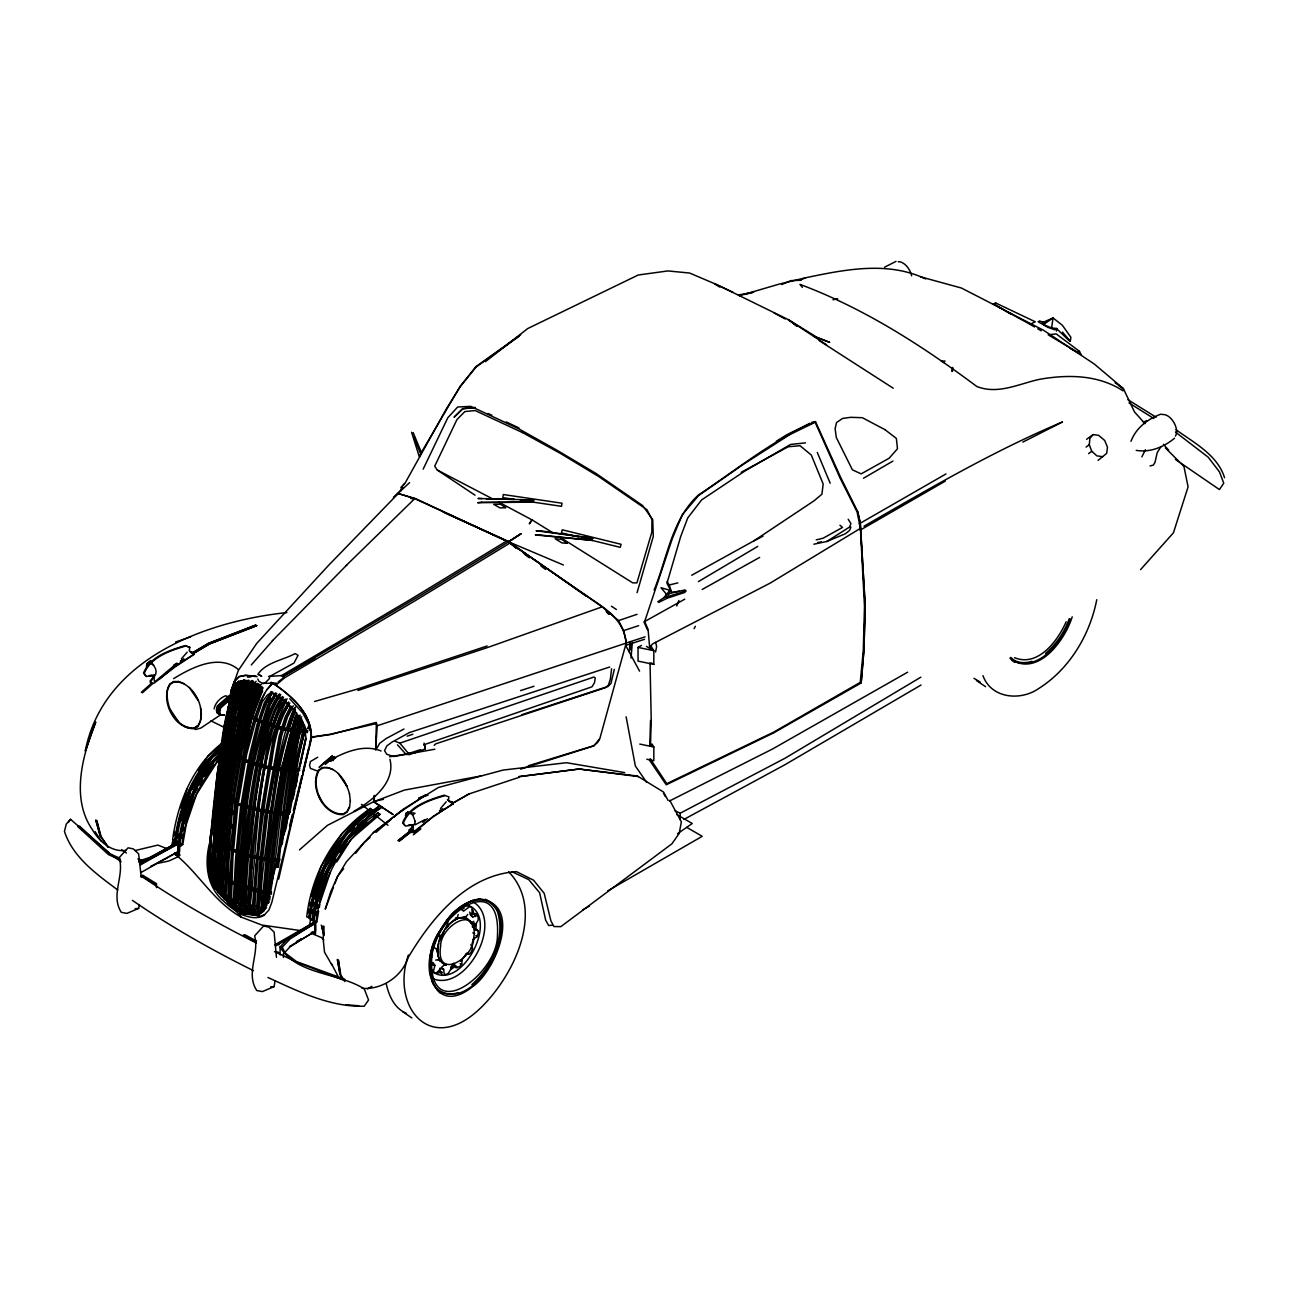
<?xml version="1.0" encoding="UTF-8"?>
<svg xmlns="http://www.w3.org/2000/svg" width="1289" height="1289" viewBox="0 0 1289 1289"><rect width="100%" height="100%" fill="white"/><g stroke="black" fill="none" stroke-linecap="round" stroke-linejoin="round"><path stroke-width="1.5" d="M180.025 844.086L179.171 855.284M209.301 858.232L209.317 856.541M235.452 883.255C229.184 877.326 231.907 887.219 231.794 881.467L257.897 889.861M141.258 877.326L138.632 853.898L133.363 848.887L128.078 847.808L119.152 857.652C124.743 875.892 110.21 895.065 121.295 912.322L126.918 913.385L138.648 908.391L139.357 904.556M267.983 860.44L248.841 856.75L232.713 851.111L232.648 849.58L222.224 839.896M233.1 849.322C232.874 853.689 232.922 845.648 229.555 846.003M220.274 781.698L223.964 788.642L237.144 803.353L237.128 804.755L227.251 794.121M245.216 760.993L231.085 745.638M268.048 723.709L291.459 730.041L307.894 730.75L283.338 728.172L255.995 719.294L255.979 720.793L281.066 729.381M276.442 957.34L274.122 932.108L268.837 927.113L263.568 926.018L254.642 935.862C259.588 954.182 245.458 973.324 256.769 990.532L262.392 991.595L274.122 986.617L275.056 980.784M234.356 909.196L227.815 895.629L235.678 805.706L244.572 752.953L251.484 720.648L261.715 691.758L262.247 687.359L251.355 681.881L241.188 681.075L237.563 690.582L227.218 732.104L211.299 837.125L210.478 879.324L213.603 886.429L219.71 894.099L234.356 909.196L229.925 896.806L232.101 856.831L236.854 806.382L245.893 753.646L253.45 721.727L260.442 700.781L266.581 690.066L272.672 683.041C291.088 695.351 311.616 712.881 311.406 737.034L278.666 879.146M649.737 648.319L648.061 629.322L644.677 621.524L672.294 538.625L682.348 514.633L698.59 495.54L743.817 464.04L789.722 434.635L815.147 422.26L840.267 478.461L857.056 511.814L860.424 528.361L864.484 606.329L863.276 650.526L860.23 682.38L773.481 732.249L666.784 783.68L650.107 758.56M210.365 871.251L210.752 857.266M212.814 854.543L214.49 828.601M649.801 746.202L650.526 720.519M650.478 745.767L651.219 719.971L650.043 662.9M310.858 896.677L321.138 866.353L342.02 833.467L370.475 808.477L372.424 810.298C336.461 834.499 314.339 875.022 309.376 917.687L306.718 916.882C311.712 873.845 333.899 832.581 370.475 808.477M379.82 814.567L377.87 812.763L379.82 814.567L351.398 838.897L336.783 861.922M379.901 805.593C341.102 830.857 315.193 872.911 310.311 918.96L312.985 919.766C317.819 874.103 343.664 832.775 381.85 807.413L379.901 805.593L366.479 817.725M629.403 652.057L629.918 642.26M438.776 957.92A27.23 15.726 -60 0 1 437.777 953.054L437.777 949.349A27.23 15.726 -60 0 1 438.776 943.371M220.902 887.17L221.064 883.191M221.466 873.249L222.514 847.405L226.155 814.229M222.933 889.41C224.27 841.282 229.571 793.331 239.19 746.138C244.153 725.095 247.214 702.747 259.298 684.298M227.541 879.13L227.847 873.12M235.097 890.554L235.275 886.913M236.338 865.644L236.628 859.779M225.253 891.682L227.799 846.873M240.189 864.855L240.479 859.231M630.579 649.559L630.901 643.582M210.8 863.131L210.365 869.044L208.641 869.801L210.671 834.628M471.226 922.876L469.695 920.555L471.226 922.876L473.772 921.345M238.594 911.532L234.598 905.99L231.504 897.756L232.922 857.233L237.692 806.866L246.715 754.178L255.158 722.775L262.263 701.893L267.339 695.013L271.367 692.628L284.917 701.264L296.679 713.107C275.83 776.3 269.047 843.989 263.907 910.179L260.394 913.45C247.198 917.655 231.44 911.613 229.474 896.564C234.002 828.311 236.548 756.74 264.567 693.401M214.409 858.764L214.667 854.913M215.005 874.151L215.907 860.085M216.439 852.045L217.213 839.993M265.679 895.243L266.227 887.412M267.194 873.733L267.468 869.817M629.709 648.158L630.144 642.212M217.148 875.102L216.584 882.836L219.501 890.103M217.712 867.352L218.421 857.684M219.275 846.083L219.565 842.216M254.513 894.647L254.803 890.78M255.802 877.245L256.221 871.445M218.421 881.563L219.758 864.178M220.773 850.643L221.08 846.776M253.579 911.806L249.164 903.347L249.454 899.48M250.05 891.746L250.775 882.095M251.806 868.56L252.112 864.693M287.286 698.976L284.772 699.444C272.865 717.747 268.128 739.322 264.922 760.607C255.867 807.881 250.565 855.783 248.68 903.879L253.16 914.497L254.368 914.417L255.673 913.418L250.372 903.895C258.187 836.384 256.189 762.782 286.367 700.652M266.742 905.813C272.237 841.717 278.94 776.832 297.791 715.105L296.712 715.54C277.602 777.992 269.997 843.763 265.115 908.729L263.907 910.179L264.712 908.922M474.143 928.177L474.529 923.23M474.207 928.289L474.594 923.359M475.834 930.239L476.318 923.955M455.645 967.717L459.738 966.621L461.72 964.011L462.026 960.321M631.03 658.131L632.335 642.47M649.414 760.027L666.252 784.792L773.529 732.942L861.181 682.944L863.92 650.123L865.257 605.911L860.279 523.221L857.636 511.475L840.847 477.816L815.486 421.6L811.635 422.421M282.871 830.309L283.209 826.313M374.181 795.49L373.617 801.42L383.461 799.357M480.829 775.978L404.359 790.093L373.907 801.71L393.129 814.551L374.132 802.161L374.487 795.667M213.781 809.395L217.213 773.771L222.191 744.091M611.582 668.749L610.39 678.981L608.392 685.168L605.862 687.536L435.746 743.834L434.151 745.413M1102.723 456.741L1096.858 455.839L1091.751 451.263L1089.286 444.737L1089.898 438.421L1093.04 434.602L1098.582 435.311L1104.673 440.451L1107.493 447.186L1106.671 453.374L1098.067 460.366M214.087 810.862L214.683 804.997M215.054 801.371C219.597 761.767 221.209 720.809 235.935 683.331L236.902 682.961C227.363 708.579 222.981 735.777 220.226 762.895M226.397 850.949L226.977 845.117M227.557 839.3L227.927 835.433M227.96 845.294L232.342 801.21A381.27 220.129 -60 0 1 255.802 696.769L261.409 686.828M228.846 853.109L229.378 847.775M231.311 828.279L231.698 824.348M232.681 814.487L233.067 810.555M237.498 850.063L237.885 846.18M238.852 836.48L239.238 832.597M241.301 850.869L241.704 846.873M242.703 836.851L243.089 832.839M220.532 832.517L221.128 826.7M221.708 820.867L222.288 815.051M222.868 809.234L223.658 801.468M224.238 795.635L224.624 791.768C233.1 754.71 231.569 714.106 251.468 680.511M227.621 811.925L228.008 808.042M258.348 848.178L258.735 844.311M259.508 836.545L259.895 832.662M209.414 855.719L208.19 867.578L209.366 876.536L210.478 879.324L212.137 878.566M214.119 810.282L214.522 806.334M215.134 800.405L219.887 762.927M222.014 837.06L222.417 833.177M223.223 825.411L223.609 821.512M224.415 813.746L225.011 807.913M225.607 802.08L226.203 796.248M209.495 843.328C204.242 864.194 206.965 887.879 224.657 902.107C229.732 907.585 237.208 910.679 241.188 917.107L261.86 925.035L301.352 930.69M284.031 814.02L278.488 867.271L276.168 867.384C283.387 818.273 284.982 767.551 301.771 720.406L303.012 722.049C285.401 768.389 285.497 819.127 276.168 867.384L277.489 866.385M309.811 924.745L310.391 919.347L315.402 922.586L315.515 933.784L312.019 931.915M300.273 715.169L298.919 715.943C279.181 776.429 275.379 840.734 266.92 903.444L268.112 902.944C277.199 841.234 279.471 777.203 300.192 717.973L301.69 716.877M226.574 810.314L227.428 802.515M282.178 844.521C287.141 804.191 289.928 762.83 303.044 724.144M217.132 785.372L215.505 797.053L218.502 772.208M217.438 838.043L218.518 828.279M218.953 824.364L219.823 816.549M220.258 812.634L221.144 804.819M221.579 800.92L222.449 793.106M207.964 860.456L208.657 854.559M213.974 809.379L218.131 774.012M215.569 801.452L216.02 797.585M216.697 791.8L217.148 787.933M217.841 782.149L218.518 776.349M269.675 899.964L270.158 896.016M270.642 892.069C280.39 834.321 281.099 774.077 300.965 718.569M215.505 797.053L218.437 773.577M218.921 769.678L219.887 761.847M220.387 757.948L221.112 752.083M221.611 748.168L222.336 742.303M222.82 738.388L223.561 732.523M224.528 724.692L224.044 728.607L230.522 697.027L234.92 684.685L231.15 697.897M219.001 768.244L219.758 762.315M220.258 758.351L221.015 752.405M221.515 748.458L222.272 742.512M222.771 738.549L223.529 732.619M219.001 772.498L219.742 766.729M1056.432 331.08L1056.771 328.486L1051.615 327.986L1043.558 324.522L1042.382 322.653L1053.032 317.916L1062.426 325.344L1070.917 337.347L1070.289 341.231L1062.474 332.095M209.946 839.477L210.687 833.854M211.654 826.362L212.137 822.624M212.862 817L213.346 813.246M220.226 781.392L220.741 777.412M221.257 773.448L221.772 769.485M222.272 765.521L222.788 761.541M225.607 739.725L226.123 735.761M211.605 833.371L212.121 829.504M212.911 823.719L213.426 819.868M213.942 816.018L218.357 783.245M614.305 669.378L610.954 683.524L607.796 686.489L521.916 714.67M224.463 748.732L224.995 744.768M285.207 776.268L285.755 772.304M167.731 688.906C164.46 705.164 175.771 728.688 194.268 728.076L198.071 725.562L200.52 721.018L201.358 714.912L200.52 707.838M350.286 800.888L349.561 807.462L347.063 812.086L343.164 814.648C323.201 815.293 309.102 786.741 318.592 770.065L322.492 767.503C337.009 766.101 346.177 781.65 349.561 794.008M219.275 769.855L219.823 765.988M215.36 816.163L215.907 812.312M216.439 808.445L216.987 804.578M217.793 798.777L218.34 794.91M219.146 789.11L219.678 785.243M240.35 908.117L241.736 898.224M242.848 890.296L243.669 884.367M244.233 880.403L248.116 852.69M248.664 848.726L249.502 842.78M253.385 815.067L253.949 811.103M254.497 807.14L255.045 803.192M255.609 799.228L256.157 795.265M256.72 791.301L257.268 787.353M257.832 783.39L258.38 779.426M258.944 775.462L259.766 769.533M260.33 765.569L270.319 694.288M241.575 902.413L240.463 910.324L233.116 904.056M242.944 892.504L246.811 864.774M247.359 860.81L248.197 854.865M252.064 827.135L252.612 823.172M253.16 819.208L255.367 803.369M255.915 799.406L256.479 795.442M257.027 791.478L257.574 787.531M258.138 783.567L258.686 779.603M259.234 775.64L259.782 771.676M261.441 759.785L270.545 694.433M225.188 749.215L225.752 745.251M1051.615 327.986L1053.032 317.916L1043.558 324.522M210.945 832.694C219.758 782.181 220.918 729.751 238.787 681.237L237.772 681.945C217.325 741.497 213.684 805.77 207.706 868.061L208.641 869.801M225.108 748.973L225.672 745.026M215.07 824.654L215.94 818.708M268.193 863.904L268.789 859.956M277.328 802.644L277.925 798.697M278.521 794.749L279.101 790.785M281.163 776.961L282.935 765.102M151.264 681.285L153.617 675.436L154.406 681.285M172.694 846.647L173.306 842.474L177.979 845.181L177.56 854.655L174.611 852.964M174.724 845.471L175.127 842.7M412.738 825.041L413.785 832.839L432.911 816.646L453.18 803.885L448.363 800.292L448.91 796.924L444.189 795.2C428.77 799.824 408.951 806.237 402.667 822.656L405.681 826.104L412.689 825.008L410.466 830.938M211.299 837.125L219.42 783.631M220.016 779.668L227.218 732.104M266.501 868.995L282.436 763.99M219.066 768.051L219.678 764.071M227.106 716.378L231.118 690.533L234.372 681.285L238.932 676.628L245.361 675.355L256.108 676.129M145.576 675.919L143.546 673.051C149.846 656.633 169.649 650.22 185.068 645.596L189.789 647.32L189.241 650.703L193.978 654.232L173.693 666.993L158.982 679.448M224.125 770.951L230.07 734.069M296.164 766.053L286.126 828.231L283.258 836.174L294.955 765.521L304.268 724.724L305.364 728.704L296.164 766.053L283.258 836.174M289.944 811.683C295.455 784.228 296.857 755.273 306.089 728.752M218.679 781.295L222.24 759.849M222.9 755.95L223.545 752.051M224.189 748.152L224.834 744.252M222.852 740.144L223.513 736.18M226.832 716.41L231.15 690.695L238.352 670.441L256.704 643.42L328.179 565.758L398.172 493.606L415.59 498.617L508.204 541.847M220.548 758.995L221.209 755.064M229.426 705.873L231.392 694.062L234.662 684.91L239.045 681.14L239.303 682.397C221.047 745.219 210.268 811.071 209.366 876.536L210.268 875.247M226.735 792.364L227.38 788.465M228.04 784.566L235.21 741.691M221.917 746.976C194.156 769.533 180.234 805.561 175.336 840.283L172.629 839.493C177.64 803.144 192.754 765.312 222.659 742.657M174.595 840.605C179.558 804.948 194.107 767.696 223.094 745.074M221.192 753.05C196.573 775.914 183.666 809.573 179.139 842.49L176.432 841.685C181.201 807.349 194.865 771.531 221.805 748.78M178.398 842.797C182.845 809.621 196.041 775.527 220.741 752.454M220.338 758.931L217.358 761.493L196.476 794.378L186.18 824.702L182.748 844.569L180.041 843.763C184.279 811.087 197.394 777.992 220.902 754.661M182.007 844.875C185.97 812.682 199.167 780.747 221.354 757.062M222.884 789.19L223.545 785.291M224.189 781.392L224.85 777.493M225.511 773.593L226.171 769.694M226.832 765.779L227.476 761.88M228.137 757.98L230.119 746.283M230.779 742.383L231.424 738.484M228.072 796.65C236.193 758.931 236.644 717.86 256.221 683.605M277.071 865.854L277.925 860.971M283.097 830.164L283.773 826.201M284.45 822.237L301.9 719.165M308.683 918.042C313.678 875.005 335.865 833.741 372.44 809.637M312.276 920.12C317.158 874.071 343.083 832.017 381.866 806.753M318.657 911.13L316.788 921.973L314.113 921.152C319.124 878.131 341.295 836.867 377.87 812.763M316.079 922.312C321.09 879.275 343.277 838.011 379.852 813.907M173.999 835.562L174.627 831.953M177.801 837.753L178.43 834.144M181.717 838.027L182.345 834.418M182.974 830.809L183.602 827.2M308.039 912.934L308.667 909.309M309.296 905.7L309.924 902.091M311.954 913.208L312.583 909.599M313.211 905.974L313.839 902.364M315.757 915.399L316.385 911.79M317.013 908.181L317.642 904.572M319.285 907.52L319.914 903.911M230.006 792.461L230.699 788.546M250.292 804.32L250.968 800.405M251.661 796.489L252.354 792.574M255.448 774.931L256.124 771.015M439.195 933.929L440.886 937.184L439.742 936.684L439.356 941.276L443.996 931.286M296.486 714.17L296.679 713.107M235.549 739.838L240.415 713.897L247.649 693.82L254.126 682.187M446.51 927.709L446.993 925.131L447.863 926.066L445.204 929.45L446.993 925.131M400.943 490.819L401.669 487.065L405.052 483.182L446.671 408.355L460.382 386.474L476.076 367.059L519.096 336.348M951.91 371.361L952.668 367.446M231.762 736.535L232.519 732.748M233.277 728.962L234.034 725.175M228.314 711.641L229.941 703.778M297.904 756.659L298.71 752.728M1118.755 385.508L1123.46 388.811L1123.041 390.825C1098.164 374.68 1068.065 374.358 1039.788 379.272C1019.116 383.687 997.976 394.933 976.804 386.474C922.183 345.71 864.146 308.329 799.986 284.386L802.37 287.35M228.008 699.959L228.798 695.915L217.229 706.114L216.326 710.368L217.325 713.316M229.265 696.173L217.696 706.388L216.778 710.642L217.793 713.574M229.378 700.765L230.183 696.704L218.614 706.904L217.696 711.174L218.711 714.106M230.634 696.962L219.066 707.178L218.163 711.431L219.162 714.38M230.151 698.735L220.145 707.79L219.227 712.044L220.242 714.992L224.109 714.767M230.602 699.009L220.596 708.064L219.694 712.318L220.693 715.25L224.56 715.041M292.941 799.389L294.633 791.527M295.471 787.595L297.163 779.748M300.111 765.988L306.009 738.484M311.39 734.746L308.973 724.74L308.119 728.672L308.973 724.74L302.899 713.22L289.767 698.751M397.495 744.816L406.035 754.371L409.386 754.564L425.322 748.957L424.033 743.125M264.326 749.118L265.131 745.332M470.421 914.175L475.867 913.595L478.203 917.22L478.122 920.072L474.207 927.403L474.787 929.385L478.122 930.819L478.203 933.59L476.978 936.7L472.805 939.472M296.454 741.449L297.292 737.614M293.747 794.83L298.387 773.416M299.241 769.517L306.009 738.371M408.387 954.972C390.873 1005.372 428.528 1053.822 476.608 1011.672C511.298 981.138 547.148 911.565 508.672 871.815M432.089 951.04L429.817 967.088L432.846 983.7M1096.762 599.707C1089.785 635.171 1069.483 669.104 1038.58 688.616C1020.453 701.168 991.225 698.59 982.959 675.678M214.135 708.886C215.15 702.972 220.242 697.752 225.768 695.706L227.734 696.769M230.505 732.184L232.697 722.758M236.193 707.693L237.837 700.604M281.195 755.032L282.952 747.507M171.582 846.003L172.758 841.008L174.788 839.832L179.123 842.345M173.967 853.737L178.108 856.138L179.429 850.547L178.526 844.343L172.758 841.008M229.216 729.783L231.537 720.309M237.095 697.558L238.948 689.969M287.769 760.542L290.605 748.941M301.964 737.002L303.398 731.137M248.358 727.463L249.728 721.84M254.4 739.677L257.156 728.43M289.526 826.04L292.377 814.422M293.312 810.555L301.852 775.72M302.802 771.837L308.506 748.619M309.441 744.752C317.352 717.973 292.377 696.479 272.752 683.041L266.533 690.034M146.398 666.284L147.091 663.593L150.555 660.564L155.486 668.524L156.13 671.907L155.486 674.55L153.697 675.726L151.264 675.13M226.896 729.8L236.515 692M406.164 813.182L405.519 815.808L406.099 813.214L407.952 812.006M414.542 824.122L415.251 821.431M227.106 730.605L229.974 719.31M230.924 715.556L233.776 704.261M236.161 694.852L237.595 689.212M283.226 763.12L286.593 749.924M287.544 746.154L290.428 734.843M291.395 731.072L293.312 723.516M430.01 967.088L430.993 963.237L432.363 965.123L434.892 965.38L433.442 971.149L434.538 972.986L436.584 973.147L440.29 968.796L442.24 968.232L443.609 969.199L444.254 974.081L446.236 974.42L448.556 973.002L452.89 965.542L454.808 965.139L457.418 967.878M639.553 671.134L625.648 645.386L626.357 642.937L623.602 630.643L618.559 620.605L602.172 606.861L508.575 541.831L516.535 547.938M637.088 592.65L653.297 536.401L652.733 519.644L642.695 505.61L596.017 473.45L556.139 449.748L518.194 428.512L470.743 406.341L457.659 407.018L447.799 417.765L423.163 469.148M297.807 735.858L299.87 728.849M1010.463 313.888L995.108 304.703L995.64 302.947L1035.244 321.799L1030.056 324.345L993.432 304.075L995.64 302.947M238.417 698.702L245.538 680.334M287.801 727.205L290.734 717.667M237.047 710.03L242.912 691.371L247.842 681.768M281.066 733.232L285.755 718.311M476.978 915.528L472.805 916.946L471.355 916.125L472.547 908.777L471.436 906.94L469.405 906.779L463.557 911.178L460.576 908.101L461.994 909.099L463.992 908.519M447.782 921.667L447.863 926.066A23.943 13.825 -60 0 1 453.76 920.733L456.822 918.976L458.239 914.513M282.807 676.499L417.008 597.516L508.333 541.928L600.819 605.556C613.967 614.692 624.956 626.567 626.196 643.082L599.788 738.806L597.516 742.609L593.568 745.783L528.248 765.795M331.805 757.32C337.944 749.699 299.854 784.727 332.336 755.692M333.078 760.623L333.883 756.579L324.957 763.974M232.246 689.051L234.662 681.849M254.497 706.694L257.719 697.204M259.186 720.905L265.598 701.909L270.593 693.289M180.669 807.945L187.114 788.997M180.621 821.512L190.273 793.089M184.214 823.59L193.866 795.168M314.452 898.755L324.747 868.448L344.582 837.189M318.254 900.947L327.905 872.524M320.22 902.107L330.516 871.783M265.518 726.303L272.14 706.968L277.715 697.107M654.119 590.024C667.315 557.879 671.601 519.805 698.284 495.105C736.728 469.776 772.788 439.694 815.486 421.6M311.406 737.034L330.403 734.231L376.469 723.548L377.226 725.755L375.663 750.021L376.372 722.388L330.838 734.488L311.809 737.26L271.834 902.348L268.934 910.002L263.987 915.335C255.883 920.185 246.698 916.447 238.658 913.482L241.188 917.107C213.748 901.833 198.57 872.879 174.595 853.817M668.395 595.019L670.022 590.298L660.999 587.72L666.461 594.229L667.315 598.177L658.695 602.398M247.053 709.224L248.858 704.003M242.59 712.994L248.519 696.092M269.465 726.416L275.411 709.514L280.648 699.814M432.492 949.22C439.613 927 455.017 902.381 479.975 898.804M472.032 943.548L473.804 938.537M1069.258 618.639C1064.553 632.013 1056.319 644.146 1045.572 653.41M1070.289 618.913C1062.233 640.714 1040.336 671.537 1013.718 661.176M1072.206 616.835C1065.02 640.053 1038.628 676.435 1011.591 659.823M239.609 688.1L241.188 681.075M296.873 724.789L299.709 716.765M300.385 727.093L302.093 722.211M470.888 944.595L472.547 948.559L471.436 951.685L469.405 954.198L465.506 954.247M240.141 711.367L242.123 705.905M245.409 696.769L246.715 693.128M272.108 729.977L278.021 713.558M293.795 721.631L295.809 716.039M237.643 710.03L239.593 704.68M241.526 699.331L243.476 693.981M275.798 732.216L281.63 716.185M237.015 690.227L240.511 680.656M333.497 887.235L325.263 909.132L330.79 891.569L337.621 876.278L346.435 861.745L364.143 842.507L373.375 832.646L404.263 808.59L438.405 787.482L503.226 770.049L566.532 762.717L624.682 772.594M334.882 883.577L337.621 876.278L343.647 868.609M153.568 675.42L146.559 676.499L144.255 673.454C150.539 657.036 170.341 650.623 185.761 645.998L189.789 647.32M403.36 823.059C409.66 806.64 429.463 800.227 444.882 795.603M676.693 605.991L678.868 600.481M850.901 527.137L849.596 530.423L845.246 533.823L826.765 541.493L813.858 544.216M234.985 681.43L231.23 690.759L235.114 681.51M291.556 715.894L294.843 708.805M294.198 708.483C278.408 742.029 276.619 780.248 269.417 816.146C267.21 848.13 258.896 880.758 261.731 912.66L262.908 911.935L261.554 907.44C268.595 841.427 270.158 771.918 295.439 709.836L294.198 708.483L295.664 707.033M440 930.851C419.022 957.824 430.478 1020.566 473.047 986.359C495.604 970.617 523.576 903.492 479.121 898.82M1066.164 621.781C1057.866 640.714 1038.128 667.299 1014.572 657.712M245.184 684.233L246.795 681.011M1141.877 456.854L1145.422 449.716M455.291 919.782L456.306 917.752L456.822 918.976M695.367 626.325L694.078 628.661M248.648 680.173L246.924 680.737L241.188 692.129L235.323 710.787L221.144 789.948L215.489 840.75L212.878 880.935L215.295 888.637L217.019 887.879L215.569 883.255M295.262 711.689C272.269 773.481 269.562 841.314 262.859 906.441L264.213 910.936M288.639 701.973L280.97 715.395L273.832 734.988L260.539 814.261L252.499 905.329L256.14 914.417L258.654 913.063L255.013 904.862C257.333 856.637 262.859 808.622 271.834 761.187C274.299 741.546 278.601 721.824 288.945 704.68M282.275 714.396L286.819 705.518M1130.985 441.305C1135.931 428.029 1147.709 418.973 1160.68 414.22L1162.904 414.526A12.906 7.46 60 0 1 1173.925 422.55A12.906 7.46 60 0 1 1175.375 436.117M286.335 716.442L290.476 708.467M291.975 706.984L286.239 717.989L280.374 736.631L266.195 815.792L260.539 866.611L257.929 906.779L260.346 913.498L259.137 913.933L256.72 906.248L259.331 866.063L264.986 815.26L279.165 736.1L285.03 717.441L290.766 706.05L291.975 706.984L293.473 705.889M289.848 702.972L282.178 715.927L275.04 735.536L261.748 814.793L256.302 865.467L253.707 905.861L257.349 914.062M292.619 707.468L287.544 716.974L281.679 735.632L267.5 814.793L261.844 865.612L259.234 905.78L261.651 912.499L260.346 913.498M599.385 739.08L593.939 745.848L520.595 769.13M167.731 688.922L170.18 684.378L173.967 681.849L178.8 681.607L184.118 683.637M198.135 726.094C207.642 709.433 193.447 680.946 173.564 681.51L169.665 684.088C160.174 700.749 174.273 729.3 194.236 728.672L198.135 726.094L194.236 728.672M249.18 694.223L253.546 686.135M282.726 698.735C253.788 761.67 252.048 834.128 247.391 902.3L252.902 913.24L251.581 914.239L250.372 914.304L244.878 902.767C245.925 844.327 254.723 786.258 267.5 729.3C271.496 718.037 274.718 706.001 282.388 696.592M349.432 806.995L346.983 811.522L343.18 814.052C323.603 814.68 309.795 786.693 319.092 770.355L322.895 767.825L327.712 767.583L333.045 769.614M425.322 748.957L424.661 744.72M377.065 748.007L379.627 743.334L386.265 738.452L403.989 729.026M256.157 681.285C241.688 698.445 239.432 722.839 234.324 744.043C225.543 791.301 218.904 839.091 218.228 887.219L223.722 898.159L224.657 899.448L226.397 898.707M283.596 697.123C270.078 715.266 266.952 738.597 262.166 760.123C253.385 807.381 246.763 855.171 246.086 903.299L251.581 914.239M278.682 711.737L284.225 701.764M285.981 699.991C274.074 718.279 269.337 739.854 266.13 761.154C257.075 808.429 251.758 856.331 249.873 904.411L254.368 914.417M261.409 684.475L259.685 685.232L253.127 696.833A381.27 220.129 -60 0 0 229.668 801.275L224.818 851.61L222.578 891.746L229.732 904.862L230.667 906.135L232.391 905.377M275.492 692.773L267.629 705.357A381.27 220.129 -60 0 0 244.169 809.798L239.319 860.134L237.079 900.27L244.233 913.965L246.747 912.934L239.609 899.819L241.688 859.763L246.682 809.331A381.27 220.129 -60 0 1 270.158 704.906L276.7 693.305L268.837 705.905A381.27 220.129 -60 0 0 245.377 810.346L240.527 860.681L238.288 900.818L245.442 913.933M272.688 697.736L268.95 704.358A381.27 220.129 -60 0 0 267.065 710.11M251.871 695.303L257.446 685.458M279.858 696.205C267.79 714.589 264.648 736.857 259.75 757.835C250.13 805.029 244.813 852.98 243.476 901.124L250.147 913.063L248.841 914.062L247.633 914.094L240.962 901.575C242.477 842.845 250.34 784.389 264.213 727.302C268.16 715.701 271.415 703.295 279.584 693.82M420.005 454.856L460.076 386.474L475.867 366.704L520.595 334.721M271.592 691.565L264.293 702.908L257.22 723.806L249.422 755.66L240.431 808.38L235.581 858.716L233.406 898.852L236.532 906.94L242.235 913.402L243.798 912.515L235.678 899.529M239.496 906.215L235.935 898.385C237.45 850.305 242.606 802.403 251.935 755.193C257.768 733.94 260.587 710.948 272.801 692.096L265.502 703.456L258.428 724.337L250.63 756.192L241.639 808.928L236.789 859.264L234.614 899.4L237.74 907.472L242.235 913.402M280.793 694.562C266.485 712.817 263.778 736.97 258.428 758.85C248.825 806.028 243.508 853.979 242.171 902.123L248.841 914.062M262.65 691.001C244.894 725.578 242.171 765.747 234.791 803.369C233.551 836.094 224.028 869.962 230.07 902.397L235.629 907.972L232.713 907.907L228.217 901.994L225.108 893.905L227.267 853.769L232.117 803.434L241.107 750.714L248.922 718.843L255.979 697.961L262.15 687.214L263.085 687.907L256.914 698.654L249.857 719.552L242.042 751.406L233.051 804.127L228.201 854.462L226.042 894.598L229.152 902.687L233.647 908.616M1161.051 446.493L1157.184 452.697L1154.992 462.429L1153.349 465.087L1150.03 465.957M198.587 770.903L207.98 756.095L222.949 743.302M191.948 789.545L210.735 759.946M194.51 793.267L197.636 788.336M199.731 785.049L202.856 780.119M204.951 776.816L213.297 763.668M328.55 870.639L335.865 859.119M340.038 852.545L347.337 841.04M466.94 953.07L460.624 961.497M453.76 920.749L456.306 917.752M451.198 966.992L453.76 963.205M532.019 519.886L529.328 523.85L532.035 519.886L553.706 533.324M68.349 822.366L70.508 819.288L111.37 854.913L121.134 861.825M465.377 917.8L465.216 916.543L462.719 917.478L465.377 917.8L467.746 914.4M142.58 875.118L156.485 883.69L155.727 884.721L141.226 875.763M657.761 601.786L663.722 597.79L670.022 590.298M355.7 853.254L364.143 842.507L370.024 837.463M445.446 922.602C454.985 905.813 485.921 887.331 497.49 911.694C505.804 938.118 491.56 967.072 471.855 984.635M440.516 808.477L446.236 801.774M70.508 819.288L66.222 824.203L64.45 831.453C72.941 857.475 96.723 874.248 117.782 890.022M181.362 658.856L187.179 652.202M251.291 664.947L272.881 640.391M400.992 487.468L404.472 483.552M649.72 647.159L652.605 643.904L770.161 583.111L860.424 528.361M1140.572 569.625L1173.441 532.792L1188.087 486.871L1183.93 466.441L1165.385 447.879M234.437 681.688L239.029 676.693L245.393 675.372L257.172 676.709M325.408 764.248L334.334 756.836M280.084 954.907L280.084 946.996L282.227 947.206L290.073 938.94L315.273 923.101L315.273 930.996L290.073 946.835L284.837 952.345M289.477 946.561L315.563 931.157L315.563 923.262L313.791 922.247L288.478 938.166L280.084 946.996C296.679 974.919 338.185 972.47 364.255 988.872L368.557 1000.038L364.255 1006.193C330.065 1007.225 298.355 991.37 267.935 977.497M402.861 487.983L393.387 497.731L409.564 482.634M272.221 640.971L346.805 564.985M473.176 900.221C445.011 912.886 427.626 946.271 430.784 976.643M461.688 908.294L465.603 904.459M346.097 565.597L414.559 498.811L411.094 498.102M410.337 812.65L415.026 813.262L412.754 814.857L415.187 821.48M423.662 744.865L591.973 686.811L594.503 682.703L595.26 677.998L594.036 676.999L399.848 743.141L395.336 741.336M464.088 917.559L465.216 916.543M141.339 692.29L151.764 683.073M142.338 692.854L152.746 683.637M155.727 681.011L177.012 663.191L173.58 665.221M299.467 849.87L327.39 825.379L373.923 801.597M215.392 760.381L221.37 755.257M349.432 837.737L367.381 822.382M373.359 817.258L376.356 814.696M375.921 832.42L390.648 819.82M393.596 817.29L404.263 808.59M214.764 755.757L219.227 751.922M350.092 831.727L354.556 827.909M357.536 825.363L363.498 820.271M413.415 826.297L408.903 830.068L409.193 832.517L412.979 832.356L433.362 816.582L452.874 803.692L452.423 801.726L449.023 801.468M154.696 676.886L150.201 680.64L150.491 683.154L154.261 683.041L174.66 667.219L194.172 654.329L193.721 652.363L190.321 652.105M459.045 908.391C435.94 926.356 415.67 969.505 440.484 993.287M410.176 832.388L399.187 841.137L412.786 830.325M422.744 822.398L427.465 818.644M413.334 834.821L420.907 828.843M485.373 361.693L527.717 328.55L638.232 275.008L667.895 270.932L689.631 273.042L717.167 284.772L788.24 319.608L817.178 337.46L829.729 342.375L813.423 336.155M278.134 681.978L284.225 677.241L281.356 675.581L268.531 676.483M373.375 832.646L398.011 813.504L425.837 794.862L418.732 798.165L428.045 795.2M441.692 967.104L445.204 964.365L446.51 964.623L444.238 964.978L445.204 964.365M362.064 988.325C381.947 989.984 402.071 976.466 408.275 957.356C431.783 917.736 467.15 874.683 516.535 871.654L533.549 880.178L544.184 893.309L550.902 920.829L553.932 926.549L560.828 926.646L671.907 843.812L679.255 833.322L681.349 821.818L669.748 800.324M271.044 682.171L276.039 685.039L284.724 677.708L415.074 600.755L510.218 542.895L506.77 540.929L411.626 598.773L281.276 675.742M244.233 913.965L246.747 912.934M247.633 914.094L248.938 913.095M268.112 902.944L269.433 901.946M1174.537 438.212C1163.935 447.057 1150.191 452.729 1136.221 450.377M1088.561 453.647L1091.751 451.263M330.548 760.816L335.704 757.626L331.015 761.09M1086.595 439.307L1093.04 434.602M1086.063 447.09L1089.286 444.737M295.648 935.008L301.272 931.045L290.17 937.103M295.648 942.92L301.272 938.956L296.518 941.55M450.602 967.459L453.374 965.574M450.892 969.457L455.855 966.009M677.531 833.725L692.257 823.494L676.806 814.567M220.87 714.654L200.858 728.043L195.477 729.51M354.088 811.184C371.828 801.033 395.836 782.89 389.955 759.302M691.726 575.232L754.129 540.719L814.036 500.825L821.915 494.219L823.172 483.971L811.28 455.033L800.034 445.704L788.175 446.767L741.191 472.322M147.043 663.658L148.863 662.417L153.745 665.237M153.745 675.662L155.518 674.485M173.628 678.642C191.61 667.589 219.178 653.33 238.401 669.571M194.252 728.076L198.071 725.546M412.754 825.298L414.607 824.074M266.597 907.762L265.115 908.729L287.914 817.307L305.864 737.05L304.236 725.079L298.645 715.556L296.712 715.54M412.754 814.857L407.888 812.038M516.148 548.26L508.543 541.799L521.014 533.694M1056.771 328.486L1054.74 329.791L1047.828 327.325L1038.048 321.686M443.239 512.12L508.446 541.734L520.853 533.791M286.883 612.581C204.452 621.282 102.911 659.549 85.251 751.149L95.74 722.098C82.689 754.79 70.476 798.068 92.325 829.584C99.462 841.588 111.144 852.383 126.113 850.402M508.72 541.863L520.949 533.839M776.365 441.289L786.532 434.892L809.846 423.324M1077.475 352.606L1079.473 351.349L1080.762 354.169L1048.215 334.834L1056.239 333.915L1079.473 351.349M237.128 883.883L259.153 890.57L271.56 891.94L267.596 891.907M247.214 889.297L267.177 893.905L271.592 893.664M826.765 541.493L849.596 527.024L850.901 523.56L848.194 519.225M920.878 677.176L785.001 758.254L680.205 813.214L674.888 810.684M282.984 770.419L299.29 770.58L299.257 769.05C280.744 769.597 261.876 767.261 244.797 759.785L244.829 761.316L255.141 764.86M261.345 811.619L237.208 804.787L237.176 803.385L261.78 809.943M237.176 803.385C254.094 808.896 271.963 814.004 289.816 812.215C285.691 818.112 270.126 811.683 263.133 811.909M236.805 850.611L232.681 849.596L248.809 855.251L267.951 858.925M232.713 851.111L233.132 849.338M269.772 859.102C283.113 857.153 283.226 862.744 269.804 860.617M193.092 652.492L208.48 643.356L255.802 625.068L208.48 643.356L193.237 652.427M193.849 653.233L209.511 643.952L256.785 625.648L209.511 643.952L194.123 653.072M698.429 581.597L757.771 546.375M317.722 757.223L310.44 761.541L309.553 765.457L310.44 768.389L317.239 770.951M274.686 944.869L314.065 922.408M275.91 945.788L315.563 923.262M251.629 717.055L255.979 720.793L256.801 718.827L256.495 720.567L256.817 718.843L241.768 705.244M921.039 685.023L784.566 764.941L683.847 819.45M863.469 478.267L892.971 461.059M367.478 988.905L371.877 986.343M884.56 267.194L895.984 261.393M178.526 844.343L180.557 843.167L181.008 846.277M178.108 856.138L180.154 854.961M650.993 646.127L653.829 650.687L653.829 664.383L638.039 661.112L638.039 647.416L641.423 645.467M607.78 890.828L702.215 836.303L686.731 827.361M282.887 676.532L314.935 658.067M945.981 473.933L860.327 523.189L857.636 511.475M945.24 481.151L860.746 529.827L865.177 605.943L863.92 650.123L861.181 682.88M864.001 526.218C928.741 488.869 993.465 450.957 1062.49 421.954L1022.854 442.095M241.027 912.87L243.798 912.515L237.015 906.409L241.188 910.582M451.811 803.692L469.148 793.847M439.436 810.717L442.949 808.735M451.698 803.788L469.18 793.879L519.37 777.251M140.469 863.243L176.432 842.942M140.565 864.855L177.914 843.796L178.204 851.868L178.204 843.957L150.604 858.571L139.003 862.244M140.565 872.75L177.914 851.707M644.677 621.524L684.749 599.192M702.167 589.476L759.656 557.412M582.58 909.905L589.331 906.151M175.336 843.828L149.282 857.652L138.551 861.052M150.604 866.466L178.204 851.868M907.633 672.197L772.61 748.957L669.652 800.92M415.026 824.847L425.016 819.595M239.303 682.397L240.27 681.897M754.129 540.719L763.04 536.143M326.858 761.783C342.987 753.018 362.628 743.527 381.061 750.955M310.311 918.96L312.985 919.766M314.113 921.152L316.788 921.973M1143.295 422.212L1146.872 420.568M178.8 856.428L168.73 861.036L157.435 863.404M799.663 280.341L805.496 277.796C844.746 269.562 887.815 260.813 925.647 278.94M212.911 884.48L211.46 878.792L214.038 838.333L219.613 787.386L228.346 734.827L236.096 701.361L239.625 689.921L244.475 679.77L243.508 679.867C218.26 742.077 216.262 811.716 210.526 877.986L212.911 884.48L214.651 883.722M246.924 680.737L246.006 680.447L240.253 691.436L234.389 710.078L220.21 789.255L214.554 840.057L211.944 880.242L214.361 886.945L216.101 886.188M220.226 891.924L218.486 892.681L214.844 883.593L222.884 792.526L236.193 713.252L243.315 693.659L249.728 681.269L248.793 681.027L242.396 692.966L235.259 712.559L221.966 791.817L216.52 842.507L213.926 882.884L217.567 891.102L219.291 890.345M221.708 896.338L217.229 885.72C219.114 837.624 224.415 789.722 233.47 742.448C236.677 721.163 241.414 699.589 253.321 681.285L252.386 680.592C240.479 698.896 235.758 720.47 232.536 741.755C223.496 789.029 218.179 836.932 216.294 885.027L220.773 895.017L221.708 896.338L223.432 895.581M227.863 902.687L221.192 890.167C222.546 842.039 227.847 794.088 237.466 746.895C242.461 725.401 245.667 702.586 258.332 683.911L257.397 683.428C244.781 702.038 241.478 724.756 236.532 746.202C226.912 793.396 221.611 841.346 220.274 889.474L227.863 902.687L229.603 901.929M229.732 904.862L231.456 904.105M781.682 284.547L790.914 280.631L800.936 280.261M176.432 841.685L179.139 842.49M180.041 843.763L182.748 844.569M601.85 606.958L487.822 647.432L357.955 690.469M264.567 914.723L260.088 916.286L245.796 913.321M175.578 642.019L190.611 636.863M618.559 620.605L637.088 614.305M407.131 736.18L412.834 734.247M487.113 645.982L357.279 689.116L314.597 701.49M377.226 725.755L626.196 643.082M667.315 598.177L685.136 592.296M623.602 630.643L638.651 625.664M609.649 667.025L409.354 732.587L391.792 742.222L386.845 745.912L384.525 750.681L386.813 754.291L393.644 756.53L434.876 749.231M438.147 959.693L439.356 959.306L440.886 961.626L438.147 959.693L440.065 960.547M406.035 754.371L420.472 749.65M232.713 907.907L234.695 907.263L232.552 904.121M832.984 299.838L836.609 298.661M626.357 642.937L645.096 636.847M520.563 690.598L533.984 686.247M625.648 645.386L644.5 639.328M663.722 597.79L686.231 590.958M257.446 913.418L258.654 913.063M739.467 295.745L779.136 284.128L805.496 277.796M444.238 964.978L445.849 964.51M744.72 294.504L753.759 292.152L738.291 295.02M816.179 539.882L823.172 538.19L842.507 527.427L839.961 525.251M667.122 581.581L669.184 584.997L677.853 582.902M135.426 850.482L157.854 845.085L166.78 848.597M435.666 960.16L439.356 959.306M666.461 594.229L685.152 589.879M1031.844 661.321C1024.836 663.609 1016.119 663.255 1010.914 657.438M437.809 972.696L441.354 971.906M458.127 992.562C448.282 996.445 436.278 992.031 432.492 981.864M817.919 542.476L821.415 541.879M389.632 756.804L416.863 752.228M805.528 442.868L790.576 444.447L744.865 471.033L701.651 499.89L687.762 517.888L680.721 536.466L666.961 583.273L671.65 592.36L679.319 591.216M581.371 768.711L518.855 776.671L580.888 768.808M149.234 675.468L154.326 675.839M408.339 825.073L413.447 825.443M135.136 908.681L138.648 908.391M270.609 986.891L274.122 986.617M552.095 925.228L548.647 925.486L545.65 920.153L539.624 892.761L528.699 879.597L511.781 871.622M834.257 299.193L837.769 298.951M338.363 814.294L343.148 814.052M247.472 677.079L250.856 676.951M262.682 683.363L276.619 683.17M276.104 812.199L289.816 812.215M276.136 813.617L287.882 813.633M437.777 953.054L436.504 949.349L437.777 949.349L434.747 948.011M288.849 768.679L270.239 766.874M292.474 768.711L299.709 768.792M299.741 770.306L283.435 770.145L270.271 768.405M945.095 361.081L941.341 361.017L944.064 362.596M270.223 858.845L279.745 859.022M270.255 860.343L277.86 860.488M430.848 971.084L433.442 971.149M482.022 498.585L478.01 498.472L534.113 500.019L520.095 499.633M486.034 498.698L514.069 499.471M240.27 911.242L237.434 911.114L233.051 905.055L233.535 908.6M411.014 498.489L414.768 498.666L508.446 541.734M239.835 910.985L236.967 910.856L232.536 904.765L240.157 912.548M443.609 969.199L439.952 968.087M305.912 732.152L283.371 729.703M465.281 904.475C503.161 913.514 461.253 994.834 431.348 970.923M436.762 972.422L441.16 972.728M345.871 1004.743L358.745 1005.758M268.418 858.651L249.26 854.978M268.434 860.166L249.293 856.476M638.393 776.59L581.887 769.372L637.394 776.01L663.545 792.058L668.169 800.566M269.804 768.679L281.099 770.161M452.955 964.881L454.808 965.139M514.52 499.375L502.791 497.635L503.338 494.541L562.02 503.209L561.505 506.319L528.232 501.405M520.402 500.245L524.317 500.825M263.568 810.217L274.315 811.925M274.348 813.343L261.796 811.361L239.448 805.093M439.952 968.7L440.387 971.97L442.369 972.309M460.092 963.705L461.72 964.011M282.919 729.961L307.459 732.555L307.427 731.024M259.605 890.296L266.001 891.585M259.637 892.02L266.033 893.309M638.039 647.416L653.829 650.687L646.417 646.401M639.795 744.091L653.829 746.992L653.829 760.703L646.82 759.237M578.519 537.062L561.44 532.856L562.246 529.795L621.089 544.296L620.267 547.342L582.322 537.996M410.321 824.686L412.818 825.25M268.354 766.633L245.248 759.511M257.043 765.328L268.386 768.163M267.935 768.437L244.829 761.316M247.665 889.023L257.929 891.585M920.749 276.877L961.417 288.027L1043.462 330.21L1094.361 364.078L1122.864 388.182L1115.114 382.801M240.06 910.098L247.569 912.322M255.077 914.546L258.831 915.673M398.43 493.51L414.768 498.666M266.678 724.37L279.665 728.511M1039.272 320.848L1044.589 322.701M238.642 851.256L247.488 854.349M234.952 851.465L247.504 855.848M472.805 932.833L474.69 933.494M446.429 964.817C421.374 955.939 454.969 898.9 471.822 924.261M233.599 883.851L245.909 888.379M231.392 883.481L245.458 888.653M256.012 719.31L266.195 723.113M993.432 304.075L995.108 304.703M184.134 726.303L189.451 728.317M310.762 933.139L321.396 937.538L323.861 939.939M974.001 678.32L980.156 682.074M485.325 899.271C527.926 918.187 476.173 1016.376 437.019 989.726M137.907 858.861L141.548 860.391M386.297 983.942C388.827 995.656 394.563 1008.643 406.422 1013.315M471.436 900.898C505.642 918.3 467.52 991.886 433.475 978.899M465.023 904.846L468.874 906.457M508.494 541.767L563.422 565.001M120.602 859.956L108.55 854.655L77.694 826.491L79.467 826.056L109.823 853.801L119.893 858.248M270.464 692.177L271.673 692.709M274.186 693.772L275.395 694.304M249.164 903.347L250.372 903.895M280.905 698.187L282.114 698.735M447.074 513.65L508.656 541.606L586.157 596.179M522.512 432.588L475.142 410.547L464.862 411.562L456.951 419.57L434.715 466.183L437.261 470.018L475.029 495.185M488.096 413.479L491.721 415.171M506.223 421.97L518.903 427.916M732.877 292.2L714.912 283.999L719.552 287.012M256.414 943.049C216.665 922.86 177.431 900.914 140.662 875.65M274.541 951.604L298.113 962.738L344.034 980.268L344.791 979.237L296.744 961.723L285.159 953.006L282.227 947.206M253.434 970.649C211.702 949.945 170.809 926.855 132.429 900.383M288.478 938.166L289.477 938.65M210.945 720.857L225.043 727.802M437.261 470.018L493.542 499.375M174.45 841.201L177.238 842.635M884.866 429.608L862.325 417.7L850.708 417.314L842.523 418.458L836.545 422.55L835.127 428.641L836.271 437.422L852.383 469.808L861.133 473.885L889.136 458.239L897.482 448.765L896.354 438.405L884.947 429.656M498.779 502.162L532.003 519.886M466.602 918.235L468.761 919.621M443.996 963.946L441.821 962.561M773.98 312.905L785.259 318.979M255.238 941.727L243.186 935.218L244.958 934.783L256.511 941.018M1070.321 348.513L1080.762 354.169M522.561 432.605L560.28 453.325L598.982 476.737L646.981 509.751L651.928 519.564L651.863 532.099L636.911 582.902L632.673 582.837L558.701 536.417M826.571 344.824L788.24 319.608L797.182 326.31L793.863 323.942M470.05 914.223L472.805 916.946M432.991 962.464L434.892 965.38M506.77 540.929L510.218 542.895M1037.774 328.824L1041.254 330.822M651.299 662.917L653.829 664.383M650.494 745.074L653.829 746.992L651.944 743.962M258.718 674.485L261.715 676.226L257.848 674.308C266.211 662.208 282.79 660.274 295.084 653.604L298.065 655.328L293.989 663.062L269.594 676.516L269.482 678.546L265.26 682.816L262.827 683.557L258.847 681.237L257.832 679.013M190.675 652.315L193.978 654.232M453.18 803.885L447.364 799.728M1030.056 324.345L1034.535 326.955M370.442 809.138L372.424 810.298M1127.923 399.703L1156.136 417.249M272.672 682.816L276.039 685.039M278.086 695.319L279.294 696.076M1176.035 429.736C1194.21 442.917 1217.573 455.001 1224.55 477.752M1129.003 402.941L1153.881 418.538M1175.439 432.057L1208.147 457.16L1219.442 471.838L1223.744 483.182L1219.442 489.578L1175.439 459.432M238.964 909.567L233.325 905.668M893.229 388.215L819.224 340.634M471.275 947.737L472.547 948.559M611.421 606.201L616.384 609.52M121.617 849.757L126.435 853.012M976.498 680.56L985.586 686.715M402.78 1011.784L411.868 1017.939M277.602 943.967L278.923 944.885M277.602 951.862L278.923 952.78M1069.741 341.231L1056.754 328.792M508.704 541.912L518.387 549.146M523.189 552.723L529.586 557.493M540.784 565.855L545.569 569.432M254.255 682.654L255.19 683.347C243.299 701.732 239.641 723.677 235.243 744.736C226.461 792.01 219.839 839.784 219.162 887.912L224.657 899.448M259.685 685.232L260.604 685.925L254.062 697.526A381.27 220.129 -60 0 0 230.602 801.967L225.752 852.303L223.513 892.439L230.667 906.135M217.197 884.737L218.131 885.43M524.478 554.044L529.247 557.702M361.452 804.368L387.973 825.282M287.334 702.972L288.543 703.971M243.766 758.27L237.949 753.421L231.537 745.38M239.4 756.144L243.75 759.785M244.749 761.267L237.482 755.193L231.069 747.153M227.67 877.841L230.425 880.258M227.202 879.823L229.958 882.224M429.753 967.958L432.911 970.81M1009.915 658.131L1014.201 662.063M222.675 839.622L226.8 843.457M222.659 841.105L231.794 849.58M222.207 841.379L231.327 849.854M606.765 611.566L609.713 613.983M219.855 893.068L223.658 896.645M232.342 797.843L236.29 801.774M230.07 902.397L235.629 907.972M240.076 704.261L248.761 713.043M238.819 704.503L241.301 707.017M246.263 712.044L248.745 714.541M475.867 935.476L476.978 936.7M1144.986 423.662L1134.465 411.884L1123.46 388.811M1163.387 444.27L1168.64 450.151M606.104 611.308L608.714 614.273M343.196 779.555L347.063 786.499L338.266 773.513M399.848 743.141L409.386 754.564M178.8 722.178L170.18 709.449M189.338 687.536L198.135 700.523M214.715 864.371L218.373 868.85M214.264 864.645L220.355 872.105M473.595 927.935L474.787 929.385M226.622 791.092L231.021 796.538M227.702 793.847L231.005 797.923M235.806 752.244L237.933 754.919M216.858 832.356L220.355 836.722M216.407 832.63L219.903 836.996M216.391 834.112L219.887 838.478M440.387 971.97L442.046 974.13M477.059 929.401L478.122 930.819M473.595 923.133L474.787 924.745M218.695 891.472L212.943 883.545L209.881 876.294M473.208 913.224L474.433 914.932M626.116 716.797L635.364 766.004L646.74 782.471M402.667 822.656L404.698 825.524M469.583 912.064L470.888 914.03M95.112 831.663L101.315 841.169M235.371 697.655L237.966 701.667M235.355 699.154L237.949 703.166M318.592 795.651L322.492 802.709M436.504 949.349L437.712 951.234M298.919 715.943L300.192 717.973M344.856 981.574L340.795 974.838L338.363 960.015L340.312 974.548L337.38 959.451L339.813 974.275L342.858 979.318M472.032 909.293L475.351 916.56M217.567 891.102L218.486 892.681M331.805 964.784L324.506 952.152L323.217 939.439L323.62 926.001L323.845 935.653L321.396 925.148L324.135 934.702M214.361 886.945L215.295 888.637M663.481 793.186L665.333 796.586M220.725 781.424L223.496 786.644M222.111 786.564L223.948 790.044M243.105 902.139L244.781 905.281M331.466 963.656L338.524 977.271M227.782 738.371L230.248 743.834M643.936 621.797L647.449 629.741M817.274 452.423L830.197 483.246M413.189 432.621L421.487 452.777L419.279 456.66L411.594 432.282M214.151 826.99L215.843 831.228M413.962 436.649L420.085 452.665M669.184 584.997L671.65 592.36M209.608 869.012L210.687 872.572M472.628 910.372L473.708 914.014M655.618 642.389L656.633 646.337L655.569 652.025M232.971 688.036L233.921 691.887M431.896 962.964L432.363 965.123M308.973 724.74L309.988 729.993M208.045 867.755L209.108 874.49M859.392 523.286L860.343 530.407M439.742 936.684L440.065 939.23M349.432 793.815L350.415 801.226M461.881 907.295L462.187 910.211M219.066 776.639L219.339 779.974M860.23 523.189L860.778 529.763M289.364 812.489L289.397 813.907M299.257 769.05L299.29 770.58M279.294 859.296L279.31 860.794M271.109 892.214L271.141 893.938M680.205 813.214L680.286 819.723M952.49 367.736L952.49 371.393M283.451 953.506L283.451 957.469M156.485 883.69L156.485 887.654M898.224 261.715A12.906 7.46 60 0 1 911.613 275.83M231.408 800.517A381.27 220.129 -60 0 1 231.843 796.699M249.438 713.333A381.27 220.129 -60 0 1 253.611 699.911M246.167 803.063A381.27 220.129 -60 0 1 246.65 799.228M247.182 795.361A381.27 220.129 -60 0 1 247.762 791.478M254.465 756.079A381.27 220.129 -60 0 1 255.802 750.375M257.687 742.722A381.27 220.129 -60 0 1 262.392 725.449M472.273 925.776A27.23 15.726 -60 0 1 472.612 927.387M456.902 918.928A23.943 13.825 -60 0 1 462.799 917.446M431.686 957.582C427.996 1027.591 497.763 973.34 497.457 935.476C501.131 865.451 431.364 919.718 431.686 957.582M440.564 946.319C435.553 981.251 473.933 958.742 473.756 937.941C478.767 902.993 440.387 925.502 440.564 946.319M462.735 408.694L454.066 417.233L462.767 408.71L475.415 407.533L462.735 408.694M411.803 829.745L398.188 840.573L411.803 829.745M183.844 659.146L180.428 661.176L183.844 659.146M481.57 502.259L477.671 502.71L533.936 502.114L481.57 502.259M178.8 681.607L173.967 681.849L178.8 681.607M505.578 507.689L500.035 507.914L493.719 504.337L500.599 504.241L505.578 507.689M539.511 534.983L535.322 534.935L592.65 540.413L539.511 534.983M540.236 530.794L536.063 530.746L593.021 538.367L540.236 530.794M567.192 543.313L561.972 542.927L555.156 538.754L561.923 539.414L567.192 543.313M108.067 847.082L100.059 835.836L95.757 819.949L100.542 836.126L96.739 820.529L101.041 836.416L108.099 847.082"/></g></svg>
